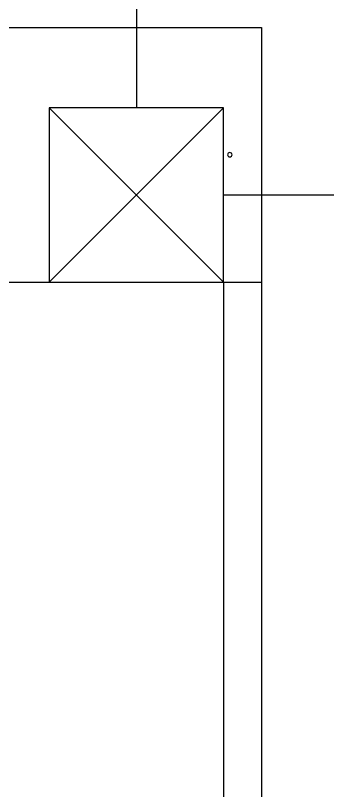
# Model space of a CAD drawing. Header units: millimetres. Extents: x 8533 to 164433, y 5768 to 115327.
# Drawn here: x 96428 to 96716, y 26522 to 27239 of the extents above; entities that cross this region are included whole.
import ezdxf

# ---------------------------------------------------------------- set-up
doc = ezdxf.new("R2010")
doc.units = ezdxf.units.MM
doc.header["$LTSCALE"] = 250
doc.layers.add('G-ENP 인버터 판넬', color=255, linetype='Continuous')
doc.layers.add('전실제연_인버터', color=3, linetype='Continuous')

# ---------------------------------------------------------------- blocks, each defined once
blk = doc.blocks.new('240808_벽부형 인버터')
at = {"layer": 'G-ENP 인버터 판넬'}
for p, q in [((504.7, 1009.4), (-504.7, 1009.4)), ((-504.7, 1009.4), (-504.7, -1009.4)), ((-454.2, 672.9), (-223.9, 903.2)), ((-223.9, 672.9), (-454.2, 903.2)), ((-454.2, 672.9), (-454.2, 903.2)), ((-454.2, 903.2), (-223.9, 903.2)), ((-223.9, 903.2), (-223.9, 672.9)), ((504.7, 672.9), (-504.7, 672.9)), ((454.2, 672.9), (-454.2, 672.9)), ((-454.2, 672.9), (-454.2, -959)), ((-223.9, 672.9), (-454.2, 672.9))]:
    blk.add_line(p, q, dxfattribs=at)
blk.add_circle((-462.7, 841.2), 2.94, dxfattribs=at)

msp = doc.modelspace()

# ---------------------------------------------------------------- linework, layer by layer
at = {"layer": '전실제연_인버터'}
for p, q in [((96539.49, 27759.41), (96539.49, 27153.98)), ((96620.09, 27073.38), (96974.98, 27073.38))]:
    msp.add_line(p, q, dxfattribs=at)

# ---------------------------------------------------------------- block references
at = {"layer": 'G-ENP 인버터 판넬', "xscale": -0.7, "yscale": 0.7, "zscale": 0.7}
msp.add_blockref('240808_벽부형 인버터', (96302.12, 26521.71), dxfattribs=at)

doc.saveas('drawing.dxf')
